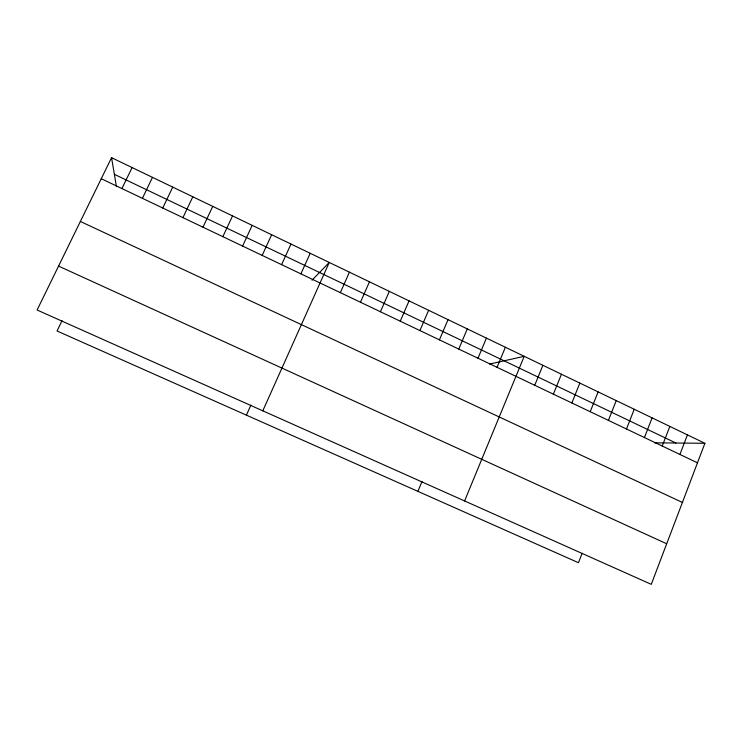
<?xml version="1.0" encoding="UTF-8"?>
<svg xmlns="http://www.w3.org/2000/svg" width="742" height="742" viewBox="0 0 742 742"><rect width="100%" height="100%" fill="white"/><g stroke="black" fill="none" stroke-linecap="round" stroke-linejoin="round"><path stroke-width="1.11" d="M704.9 443.289L651.272 584.334L37.1 310.017L111.55 157.666L704.9 443.289L654.463 442.816M679.922 454.466L687.426 434.886M662.244 446.035L669.831 426.409M644.436 437.548L652.097 417.876M626.489 428.997L634.234 409.278M582.155 553.272L578.454 562.714L57.041 330.988L62.022 320.702M608.412 420.389L616.24 400.615M590.205 411.708L598.108 391.887M571.85 402.962L579.845 383.095M553.365 394.15L561.444 374.237M534.732 385.274L542.894 365.305M464.585 500.952L524.214 356.308L489.553 364.072M497.047 367.318L505.385 347.247M417.885 491.352L422.012 481.521M477.987 358.228L486.418 338.12M458.779 349.083L467.293 328.91M439.422 339.855L448.029 319.644M419.907 330.561L428.616 310.295M400.253 321.193L409.046 300.872M380.433 311.751L389.327 291.383M360.464 302.235L369.46 281.821M340.337 292.645L349.426 272.175M262.798 410.827L329.244 262.455L312.03 280.207M246.39 415.14L250.907 405.086M300.9 273.854L310.184 253.282M281.608 264.653L290.985 244.044M262.176 255.396L271.646 234.732M242.588 246.066L252.159 225.355M222.86 236.661L232.534 215.903M202.983 227.182L212.75 206.378M182.949 217.638L192.818 196.788M162.758 208.02L172.728 187.114M142.418 198.327L152.49 177.375M121.92 188.561L132.104 167.562M58.562 266.1L666.696 543.756M80.368 221.468L682.408 502.445M101.264 178.72L697.471 462.822M114.361 174.314L675.897 443.02M111.55 157.666L116.438 186.594"/></g></svg>
